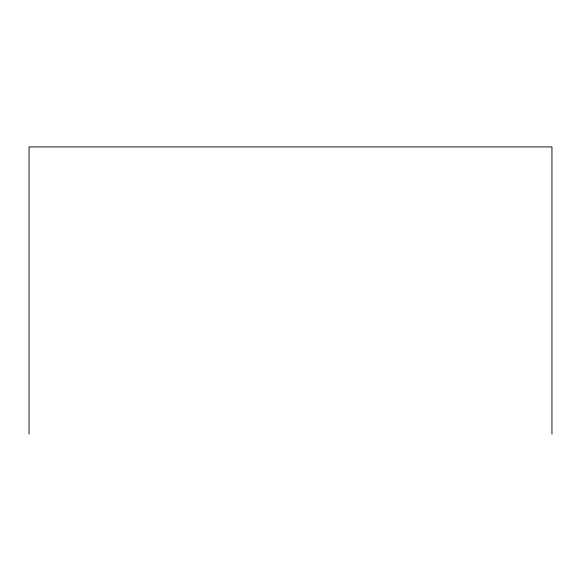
<?xml version="1.0" encoding="UTF-8"?>
<svg xmlns="http://www.w3.org/2000/svg" width="581" height="581" viewBox="0 0 581 581"><rect width="100%" height="100%" fill="white"/><g stroke="black" fill="none" stroke-linecap="round" stroke-linejoin="round"><path stroke-width="0.87" d="M551.95 434.087L551.95 146.913L29.05 146.913L29.05 434.087"/></g></svg>
